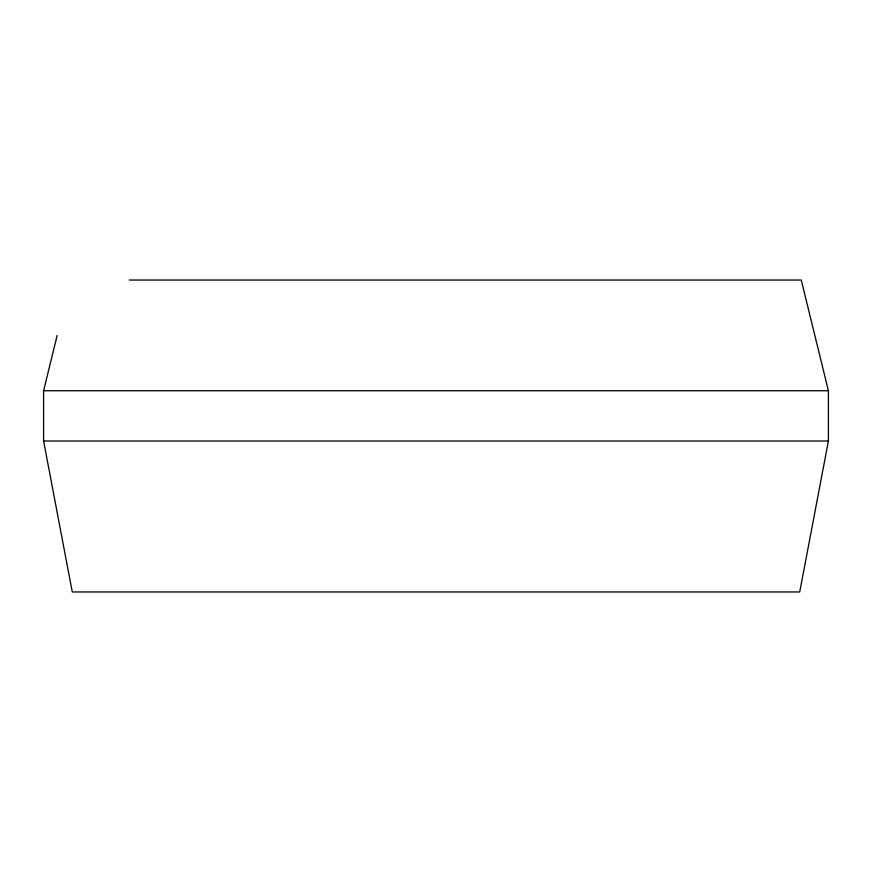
<?xml version="1.0" encoding="UTF-8"?>
<svg xmlns="http://www.w3.org/2000/svg" width="872" height="872" viewBox="0 0 872 872"><rect width="100%" height="100%" fill="white"/><g stroke="black" fill="none" stroke-linecap="round" stroke-linejoin="round"><path stroke-width="1.31" d="M129.318 280.043L801.259 280.043L828.4 390.721L828.4 441.036L799.722 591.957L72.278 591.957L43.6 441.036L43.6 390.721L57.171 335.382M43.6 390.721L828.4 390.721M43.6 441.036L828.4 441.036"/></g></svg>
